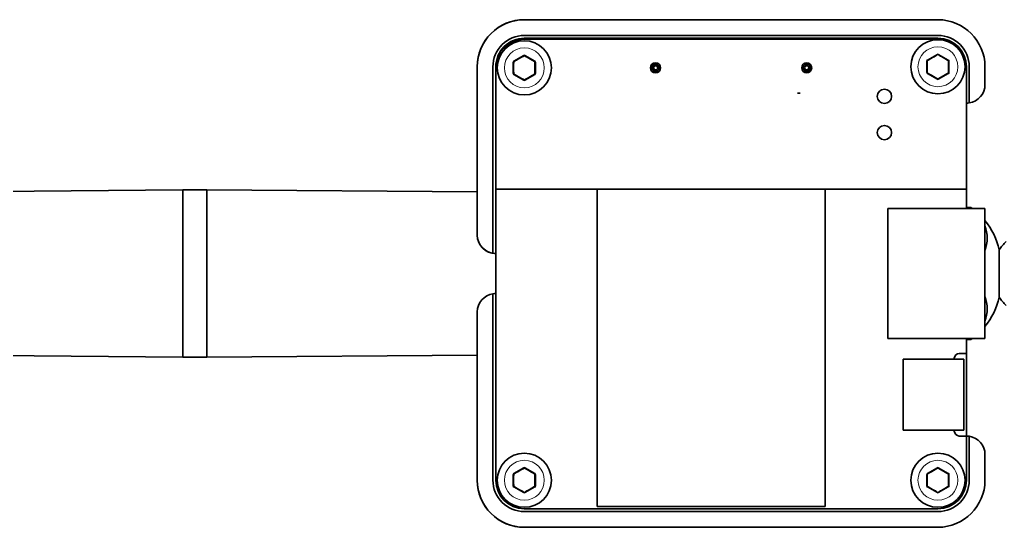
# Model space of a CAD drawing. Extents: x 377 to 822, y 181 to 641.
# Drawn here: x 685.9 to 755.1, y 402.7 to 438.3 of the extents above; entities that cross this region are included whole.
import ezdxf

# ---------------------------------------------------------------- set-up
doc = ezdxf.new("R2010")
doc.units = 0

msp = doc.modelspace()

# ---------------------------------------------------------------- linework, layer by layer
at = {"color": 7, "lineweight": 35, "ltscale": 0.229608}
msp.add_line((721.26, 438.3), (730.445, 438.3), dxfattribs=at)
at = {"color": 7, "lineweight": 35}
for p, q in [((750.26, 438.3), (721.26, 438.3)), ((721.26, 437.2), (750.26, 437.2)), ((721.26, 437), (750.26, 437)), ((750.26, 436.925), (721.26, 436.925)), ((622.36, 425.65), (697.31, 426.38)), ((719.26, 406), (719.26, 426.425)), ((719.26, 426.425), (752.26, 426.425)), ((726.36, 426.425), (726.36, 404.15)), ((742.36, 404.15), (742.36, 426.425)), ((622.36, 415.35), (697.31, 414.62)), ((721.26, 404), (750.26, 404)), ((721.26, 403.8), (750.26, 403.8)), ((721.26, 402.7), (750.26, 402.7))]:
    msp.add_line(p, q, dxfattribs=at)
at = {"color": 7, "lineweight": 13, "ltscale": 0.020208}
for p, q in [((721.21, 435.82), (720.51, 435.416)), ((722.01, 435.416), (721.31, 435.82)), ((751.01, 435.491), (750.31, 435.895)), ((720.51, 434.434), (721.21, 434.03)), ((721.31, 434.03), (722.01, 434.434)), ((750.31, 434.105), (751.01, 434.509)), ((721.21, 406.895), (720.51, 406.491)), ((722.01, 406.491), (721.31, 406.895)), ((751.01, 406.491), (750.31, 406.895)), ((720.51, 405.509), (721.21, 405.105)), ((721.31, 405.105), (722.01, 405.509)), ((750.31, 405.105), (751.01, 405.509))]:
    msp.add_line(p, q, dxfattribs=at)
at = {"color": 7, "lineweight": 13, "ltscale": 0.00125}
for p, q in [((721.21, 435.82), (721.235, 435.776)), ((721.31, 435.82), (721.285, 435.776)), ((750.21, 435.895), (750.235, 435.852)), ((750.31, 435.895), (750.285, 435.852)), ((720.46, 435.329), (720.51, 435.329)), ((720.51, 435.416), (720.535, 435.372)), ((722.01, 435.416), (721.985, 435.372)), ((722.06, 435.329), (722.01, 435.329)), ((749.51, 435.491), (749.535, 435.447)), ((751.01, 435.491), (750.985, 435.447)), ((751.06, 435.404), (751.01, 435.404)), ((720.46, 434.521), (720.51, 434.521)), ((720.51, 434.434), (720.535, 434.477)), ((722.01, 434.434), (721.985, 434.477)), ((722.06, 434.521), (722.01, 434.521)), ((749.51, 434.509), (749.535, 434.553)), ((751.01, 434.509), (750.985, 434.553)), ((751.06, 434.596), (751.01, 434.596)), ((721.21, 434.03), (721.235, 434.073)), ((721.31, 434.03), (721.285, 434.073)), ((750.21, 434.105), (750.235, 434.148)), ((750.31, 434.105), (750.285, 434.148)), ((721.21, 406.895), (721.235, 406.852)), ((721.31, 406.895), (721.285, 406.852)), ((750.21, 406.895), (750.235, 406.852)), ((750.31, 406.895), (750.285, 406.852)), ((720.46, 406.404), (720.51, 406.404)), ((720.51, 406.491), (720.535, 406.447)), ((722.01, 406.491), (721.985, 406.447)), ((722.06, 406.404), (722.01, 406.404)), ((749.51, 406.491), (749.535, 406.447)), ((751.01, 406.491), (750.985, 406.447)), ((751.06, 406.404), (751.01, 406.404)), ((720.46, 405.596), (720.51, 405.596)), ((720.51, 405.509), (720.535, 405.553)), ((722.01, 405.509), (721.985, 405.553)), ((722.06, 405.596), (722.01, 405.596)), ((749.51, 405.509), (749.535, 405.553)), ((751.01, 405.509), (750.985, 405.553)), ((751.06, 405.596), (751.01, 405.596)), ((721.21, 405.105), (721.235, 405.148)), ((721.31, 405.105), (721.285, 405.148)), ((750.21, 405.105), (750.235, 405.148)), ((750.31, 405.105), (750.285, 405.148))]:
    msp.add_line(p, q, dxfattribs=at)
at = {"color": 7, "lineweight": 13, "ltscale": 0.020206}
for p, q in [((750.21, 435.895), (749.51, 435.491)), ((749.51, 434.509), (750.21, 434.105)), ((750.21, 406.895), (749.51, 406.491)), ((749.51, 405.509), (750.21, 405.105))]:
    msp.add_line(p, q, dxfattribs=at)
at = {"color": 7, "lineweight": 35, "ltscale": 0.020206}
for p, q in [((750.235, 435.852), (749.535, 435.447)), ((750.985, 435.447), (750.285, 435.852)), ((749.535, 434.553), (750.235, 434.148)), ((750.285, 434.148), (750.985, 434.553)), ((750.235, 406.852), (749.535, 406.447)), ((750.985, 406.447), (750.285, 406.852)), ((749.535, 405.553), (750.235, 405.148)), ((750.285, 405.148), (750.985, 405.553))]:
    msp.add_line(p, q, dxfattribs=at)
at = {"color": 7, "lineweight": 13, "ltscale": 0.020207}
for p, q in [((720.46, 435.329), (720.46, 434.521)), ((722.06, 434.521), (722.06, 435.329)), ((749.46, 435.404), (749.46, 434.596)), ((751.06, 434.596), (751.06, 435.404)), ((720.46, 406.404), (720.46, 405.596)), ((722.06, 405.596), (722.06, 406.404)), ((749.46, 406.404), (749.46, 405.596)), ((751.06, 405.596), (751.06, 406.404))]:
    msp.add_line(p, q, dxfattribs=at)
at = {"color": 7, "lineweight": 35, "ltscale": 0.020207}
for p, q in [((720.51, 435.329), (720.51, 434.521)), ((722.01, 434.521), (722.01, 435.329)), ((749.51, 435.404), (749.51, 434.596)), ((751.01, 434.596), (751.01, 435.404)), ((720.51, 406.404), (720.51, 405.596)), ((722.01, 405.596), (722.01, 406.404)), ((749.51, 406.404), (749.51, 405.596)), ((751.01, 405.596), (751.01, 406.404))]:
    msp.add_line(p, q, dxfattribs=at)
at = {"color": 7, "lineweight": 35, "ltscale": 0.020208}
for p, q in [((721.235, 435.776), (720.535, 435.372)), ((721.985, 435.372), (721.285, 435.776)), ((720.535, 434.477), (721.235, 434.073)), ((721.285, 434.073), (721.985, 434.477)), ((721.235, 406.852), (720.535, 406.447)), ((721.985, 406.447), (721.285, 406.852)), ((720.535, 405.553), (721.235, 405.148)), ((721.285, 405.148), (721.985, 405.553))]:
    msp.add_line(p, q, dxfattribs=at)
at = {"color": 7, "lineweight": 13, "ltscale": 0.000556235}
for p, q in [((721.982, 435.319), (721.982, 435.341)), ((750.982, 435.394), (750.982, 435.417)), ((721.982, 406.394), (721.982, 406.417)), ((750.982, 406.394), (750.982, 406.417))]:
    msp.add_line(p, q, dxfattribs=at)
at = {"color": 7, "lineweight": 35, "ltscale": 0.009013}
for p, q in [((730.16, 434.745), (730.16, 435.105)), ((730.641, 435.225), (730.28, 435.225)), ((730.641, 435.225), (730.28, 435.225))]:
    msp.add_line(p, q, dxfattribs=at)
at = {"color": 7, "lineweight": 35, "ltscale": 0.012247}
msp.add_line((730.21, 435.17), (730.21, 434.68), dxfattribs=at)
at = {"color": 7, "lineweight": 35, "ltscale": 0.006123}
for p, q in [((730.21, 435.17), (730.21, 434.925)), ((730.21, 435.17), (730.21, 434.925)), ((741.31, 434.925), (741.31, 435.17)), ((741.31, 434.925), (741.31, 435.17))]:
    msp.add_line(p, q, dxfattribs=at)
at = {"color": 7, "lineweight": 35, "ltscale": 0.009015}
msp.add_line((741.241, 435.225), (740.88, 435.225), dxfattribs=at)
msp.add_line((741.241, 435.225), (740.88, 435.225), dxfattribs=at)
at = {"color": 7, "lineweight": 35, "ltscale": 0.009014}
msp.add_line((741.36, 435.105), (741.36, 434.744), dxfattribs=at)
at = {"color": 7, "lineweight": 13, "ltscale": 0.001251}
for p, q in [((749.46, 435.404), (749.51, 435.404)), ((749.46, 434.596), (749.51, 434.596)), ((749.46, 406.404), (749.51, 406.404)), ((749.46, 405.596), (749.51, 405.596))]:
    msp.add_line(p, q, dxfattribs=at)
at = {"color": 7, "lineweight": 35, "ltscale": 0.295}
for p, q in [((717.96, 423.2), (717.96, 435)), ((717.96, 435), (717.96, 423.2)), ((717.96, 406), (717.96, 417.8)), ((717.96, 417.8), (717.96, 406))]:
    msp.add_line(p, q, dxfattribs=at)
at = {"color": 7, "lineweight": 35, "ltscale": 0.327113}
for p, q in [((719.06, 435), (719.06, 421.915)), ((719.06, 419.085), (719.06, 406))]:
    msp.add_line(p, q, dxfattribs=at)
at = {"color": 7, "lineweight": 35, "ltscale": 0.001881}
msp.add_line((719.26, 434.925), (719.26, 435), dxfattribs=at)
at = {"color": 7, "lineweight": 35, "ltscale": 0.2125}
for p, q in [((719.26, 434.925), (719.26, 426.425)), ((752.26, 426.425), (752.26, 434.925))]:
    msp.add_line(p, q, dxfattribs=at)
at = {"color": 7, "lineweight": 13, "ltscale": 0.000556216}
for p, q in [((720.538, 434.53), (720.539, 434.508)), ((749.538, 434.606), (749.539, 434.583)), ((720.538, 405.606), (720.539, 405.583)), ((749.538, 405.606), (749.539, 405.583))]:
    msp.add_line(p, q, dxfattribs=at)
at = {"color": 7, "lineweight": 35, "ltscale": 0.006124}
for p, q in [((730.21, 434.925), (730.21, 434.68)), ((730.21, 434.925), (730.21, 434.68)), ((741.31, 434.68), (741.31, 434.925)), ((741.31, 434.68), (741.31, 434.925))]:
    msp.add_line(p, q, dxfattribs=at)
at = {"color": 7, "lineweight": 35, "ltscale": 0.001778}
msp.add_line((752.26, 435), (752.26, 434.929), dxfattribs=at)
at = {"color": 7, "lineweight": 35, "ltscale": 0.063363}
msp.add_line((752.46, 435), (752.46, 432.465), dxfattribs=at)
at = {"color": 7, "lineweight": 35, "ltscale": 0.03125}
msp.add_line((753.56, 433.75), (753.56, 435), dxfattribs=at)
at = {"color": 7, "lineweight": 35, "ltscale": 0.004999}
msp.add_line((740.61, 433.15), (740.41, 433.15), dxfattribs=at)
at = {"color": 7, "lineweight": 35, "ltscale": 0.294}
msp.add_line((697.31, 426.38), (697.31, 414.62), dxfattribs=at)
at = {"color": 7, "lineweight": 35, "ltscale": 0.147}
for p, q in [((697.31, 426.38), (697.31, 420.5)), ((697.31, 420.5), (697.31, 414.62)), ((699.01, 420.5), (699.01, 414.62))]:
    msp.add_line(p, q, dxfattribs=at)
at = {"color": 7, "lineweight": 35, "ltscale": 0.0425}
for p, q in [((699.01, 426.38), (697.31, 426.38)), ((699.01, 414.62), (697.31, 414.62))]:
    msp.add_line(p, q, dxfattribs=at)
at = {"color": 7, "lineweight": 35, "ltscale": 0.043056}
for p, q in [((699.01, 426.38), (699.01, 424.658)), ((699.01, 424.658), (699.01, 426.38)), ((699.01, 416.342), (699.01, 414.62))]:
    msp.add_line(p, q, dxfattribs=at)
at = {"color": 7, "lineweight": 35, "ltscale": 0.473767}
for p, q in [((717.96, 426.223), (699.01, 426.38)), ((717.96, 414.777), (699.01, 414.62))]:
    msp.add_line(p, q, dxfattribs=at)
at = {"color": 7, "lineweight": 35, "ltscale": 0.034329}
msp.add_line((752.26, 426.425), (752.26, 425.052), dxfattribs=at)
at = {"color": 7, "lineweight": 35, "ltscale": 0.170337}
for p, q in [((753.554, 425.052), (746.74, 425.052)), ((746.74, 415.948), (753.554, 415.948))]:
    msp.add_line(p, q, dxfattribs=at)
at = {"color": 7, "lineweight": 35, "ltscale": 0.22758}
for p, q in [((746.74, 425.052), (746.74, 415.948)), ((753.554, 415.948), (753.554, 425.052))]:
    msp.add_line(p, q, dxfattribs=at)
at = {"color": 7, "lineweight": 35, "ltscale": 0.007509}
for p, q in [((752.56, 425.13), (752.26, 425.145)), ((752.56, 425.113), (752.26, 425.128)), ((752.56, 415.887), (752.26, 415.872)), ((752.56, 415.87), (752.26, 415.855))]:
    msp.add_line(p, q, dxfattribs=at)
at = {"color": 7, "lineweight": 35, "ltscale": 0.003351}
for p, q in [((752.669, 425.052), (752.56, 425.13)), ((752.669, 415.948), (752.56, 415.87))]:
    msp.add_line(p, q, dxfattribs=at)
at = {"color": 7, "lineweight": 35, "ltscale": 0.000422668}
for p, q in [((752.56, 425.113), (752.56, 425.13)), ((752.56, 415.887), (752.56, 415.87))]:
    msp.add_line(p, q, dxfattribs=at)
at = {"color": 7, "lineweight": 35, "ltscale": 0.002512}
for p, q in [((752.56, 425.113), (752.639, 425.051)), ((752.56, 415.887), (752.639, 415.949))]:
    msp.add_line(p, q, dxfattribs=at)
at = {"color": 7, "lineweight": 35, "ltscale": 0.103944}
for p, q in [((699.01, 424.658), (699.01, 420.5)), ((699.01, 424.658), (699.01, 420.5)), ((699.01, 420.5), (699.01, 416.342))]:
    msp.add_line(p, q, dxfattribs=at)
at = {"color": 7, "lineweight": 35, "ltscale": 0.012228}
for p, q in [((754.56, 422.17), (754.56, 421.681)), ((754.56, 418.83), (754.56, 419.319))]:
    msp.add_line(p, q, dxfattribs=at)
at = {"color": 7, "lineweight": 35, "ltscale": 0.005345}
for p, q in [((754.56, 421.467), (754.56, 421.681)), ((754.56, 419.533), (754.56, 419.319))]:
    msp.add_line(p, q, dxfattribs=at)
at = {"color": 7, "lineweight": 35, "ltscale": 0.024177}
for q in [(754.56, 421.467), (754.56, 419.533)]:
    msp.add_line((754.56, 420.5), q, dxfattribs=at)
at = {"color": 7, "lineweight": 35, "ltscale": 0.02621}
msp.add_line((752.26, 415.948), (752.26, 414.9), dxfattribs=at)
at = {"color": 7, "lineweight": 35, "ltscale": 0.106055}
for p, q in [((752.074, 414.5), (747.832, 414.5)), ((747.832, 409.5), (752.074, 409.5))]:
    msp.add_line(p, q, dxfattribs=at)
at = {"color": 7, "lineweight": 35, "ltscale": 0.125}
for p, q in [((747.832, 414.5), (747.832, 409.5)), ((752.074, 409.5), (752.074, 414.5))]:
    msp.add_line(p, q, dxfattribs=at)
at = {"color": 7, "lineweight": 35, "ltscale": 0.00125}
for p, q in [((751.41, 414.55), (751.41, 414.5)), ((751.41, 409.5), (751.41, 409.45))]:
    msp.add_line(p, q, dxfattribs=at)
at = {"color": 7, "lineweight": 35, "ltscale": 0.0125}
msp.add_line((752.26, 414.9), (751.76, 414.9), dxfattribs=at)
at = {"color": 7, "lineweight": 35, "ltscale": 0.145}
msp.add_line((752.26, 409.1), (752.26, 414.9), dxfattribs=at)
at = {"color": 7, "lineweight": 35, "ltscale": 0.012503}
msp.add_line((752.26, 409.1), (751.76, 409.1), dxfattribs=at)
at = {"color": 7, "lineweight": 35, "ltscale": 0.0775}
msp.add_line((752.26, 409.1), (752.26, 406), dxfattribs=at)
at = {"color": 7, "lineweight": 35, "ltscale": 0.077113}
msp.add_line((752.46, 409.085), (752.46, 406), dxfattribs=at)
at = {"color": 7, "lineweight": 35, "ltscale": 0.045}
msp.add_line((753.56, 407.8), (753.56, 406), dxfattribs=at)
at = {"color": 7, "lineweight": 35, "ltscale": 0.4}
msp.add_line((726.36, 404.15), (742.36, 404.15), dxfattribs=at)
at = {"color": 7, "lineweight": 35, "ltscale": 0.495581}
msp.add_line((741.083, 402.7), (721.26, 402.7), dxfattribs=at)
at = {"color": 7, "lineweight": 35}
for centre, radius in [((721.26, 434.925), 1.9), ((750.26, 435), 1.9), ((730.46, 434.925), 0.35), ((730.46, 434.925), 0.25), ((741.06, 434.925), 0.35), ((746.51, 432.925), 0.5), ((746.51, 430.385), 0.5), ((721.26, 406), 1.9), ((750.26, 406), 1.9)]:
    msp.add_circle(centre, radius, dxfattribs=at)
at = {"color": 7, "lineweight": 13}
for centre in [(721.26, 434.925), (750.26, 435), (721.26, 406), (750.26, 406)]:
    msp.add_circle(centre, 1.4, dxfattribs=at)
at = {"color": 7, "lineweight": 35}
for centre, radius, start, end in [((721.26, 435), 3.3, 90, 179.99999), ((721.26, 435), 3.3, 90, 180.00001), ((750.26, 435), 3.3, 0, 90), ((721.26, 435), 2.2, 90, 180.00001), ((750.26, 435), 2.2, 0, 90), ((721.26, 435), 2, 90, 180.00001), ((721.26, 434.925), 2, 90, 179.99999), ((750.26, 435), 2, 0, 90), ((750.26, 434.925), 2, 0, 90), ((721.26, 435.733), 0.05, 60, 120), ((750.26, 435.808), 0.05, 60, 120), ((720.56, 435.329), 0.05, 120, 180.00001), ((721.96, 435.329), 0.05, 0, 60), ((730.46, 434.925), 0.25, 0, 180.00001), ((730.46, 434.925), 0.25, 0, 180.00001), ((741.06, 434.925), 0.25, 90, 180.00001), ((741.06, 434.925), 0.25, 0, 180.00001), ((741.06, 434.925), 0.25, 0, 179.99999), ((741.06, 434.925), 0.25, 270, 90), ((749.56, 435.404), 0.05, 120, 180.00001), ((750.96, 435.404), 0.05, 0, 60), ((720.56, 434.521), 0.05, 180.00001, 240), ((721.96, 434.521), 0.05, 300, 360), ((730.46, 434.925), 0.25, 180.00001, 360), ((730.46, 434.925), 0.25, 180.00001, 360), ((730.46, 434.925), 0.15, 0, 180.00001), ((730.46, 434.925), 0.15, 360, 179.99999), ((730.46, 434.925), 0.15, 180.00001, 360), ((730.46, 434.925), 0.15, 179.99999, 360), ((741.06, 434.925), 0.25, 179.99999, 270), ((741.06, 434.925), 0.25, 180.00001, 270), ((741.06, 434.925), 0.25, 179.99999, 0), ((741.06, 434.925), 0.15, 90, 270), ((741.06, 434.925), 0.15, 360, 179.99999), ((741.06, 434.925), 0.15, 179.99999, 360), ((741.06, 434.925), 0.15, 270, 90), ((741.06, 434.925), 0.25, 270, 360), ((749.56, 434.596), 0.05, 180.00001, 240), ((750.96, 434.596), 0.05, 300, 360), ((721.26, 434.116), 0.05, 240, 300), ((750.26, 434.192), 0.05, 240, 300), ((752.26, 433.75), 1.3, 278.84988, 360), ((752.26, 433.75), 1.3, 270, 278.8499), ((752.26, 433.75), 1.3, 270, 278.84988), ((749.691, 421.035), 5, 13.11584, 39.40976), ((751.333, 422.969), 2.384, 0.13888, 21.32391), ((719.26, 423.2), 1.3, 180.00001, 270), ((719.26, 423.2), 1.3, 180.00001, 261.15005), ((751.398, 422.976), 2.319, 338.37034, 359.96689), ((757.052, 420.5), 3, 131.81032, 146.17441), ((719.26, 423.2), 1.3, 261.15005, 269.99994), ((719.26, 417.8), 1.3, 98.84989, 180.00001), ((719.26, 417.8), 1.3, 98.84995, 180.00001), ((719.26, 417.8), 1.3, 90.00006, 98.84995), ((751.398, 418.024), 2.319, 0.03311, 21.62966), ((749.691, 419.965), 5, 320.59024, 346.88416), ((757.052, 420.5), 3, 213.82559, 228.18968), ((751.333, 418.031), 2.384, 338.67609, 359.86112), ((751.785, 414.525), 0.376, 93.81229, 176.18283), ((751.785, 409.475), 0.376, 183.81441, 266.17175), ((752.26, 407.8), 1.3, 81.15012, 90), ((752.26, 407.8), 1.3, 359.99997, 81.15012), ((721.26, 406.808), 0.05, 60, 120), ((750.26, 406.808), 0.05, 60, 120), ((720.56, 406.404), 0.05, 120, 180.00001), ((721.96, 406.404), 0.05, 0, 60), ((749.56, 406.404), 0.05, 120, 180.00001), ((750.96, 406.404), 0.05, 0, 60), ((721.26, 406), 3.3, 180.00001, 270), ((721.26, 406), 3.3, 179.99999, 270), ((721.26, 406), 2.2, 179.99999, 270), ((721.26, 406), 2, 180.0003, 270), ((720.56, 405.596), 0.05, 180.00001, 240), ((721.96, 405.596), 0.05, 300, 360), ((749.56, 405.596), 0.05, 180.00001, 240), ((750.26, 406), 3.3, 270.00002, 359.99997), ((750.26, 406), 2.2, 270, 360), ((750.26, 406), 2, 270, 360), ((750.96, 405.596), 0.05, 300, 360), ((721.26, 405.192), 0.05, 240, 300), ((750.26, 405.192), 0.05, 240, 300)]:
    msp.add_arc(centre, radius, start, end, dxfattribs=at)
at = {"color": 7, "lineweight": 13}
for centre, radius, start, end in [((721.26, 435.733), 0.1, 60, 120), ((762.807, 413.268), 25.819, 119.07535, 120.92465), ((750.26, 435.808), 0.1, 60, 120), ((750.229, 435.82), 0.0333, 23.28105, 78.55879), ((737.714, 413.268), 25.818, 59.07534, 60.92465), ((720.56, 435.329), 0.1, 120, 180.00001), ((720.566, 435.362), 0.0333, 161.44123, 216.71894), ((746.177, 434.926), 25.642, 179.07098, 180.88328), ((733.807, 413.193), 25.819, 119.07535, 120.92465), ((721.229, 435.745), 0.0333, 23.28105, 78.55879), ((708.714, 413.193), 25.818, 59.07534, 60.92465), ((721.954, 435.362), 0.0333, 323.28105, 18.5588), ((696.398, 434.924), 25.587, 359.06893, 0.88512), ((721.96, 435.329), 0.1, 0, 60), ((749.56, 435.404), 0.1, 120, 180.00001), ((749.566, 435.437), 0.0333, 161.44123, 216.71894), ((775.177, 435.001), 25.642, 179.07098, 180.88328), ((750.954, 435.437), 0.0333, 323.28105, 18.5588), ((725.398, 434.999), 25.587, 359.06893, 0.88512), ((750.96, 435.404), 0.1, 0, 60), ((720.56, 434.521), 0.1, 180.00001, 240), ((720.566, 434.488), 0.0333, 143.28106, 198.55879), ((733.807, 456.657), 25.819, 239.07535, 240.92464), ((708.714, 456.656), 25.818, 299.07534, 300.92464), ((721.986, 434.542), 0.0333, 263.28105, 318.55879), ((721.96, 434.521), 0.1, 300, 360), ((749.56, 434.596), 0.1, 180.00001, 240), ((749.566, 434.563), 0.0333, 143.28106, 198.55879), ((762.807, 456.732), 25.819, 239.07535, 240.92464), ((737.714, 456.732), 25.818, 299.07534, 300.92464), ((750.986, 434.617), 0.0333, 263.28105, 318.55879), ((750.96, 434.596), 0.1, 300, 360), ((721.26, 434.116), 0.1, 240, 300), ((721.292, 434.105), 0.0333, 203.28105, 258.5588), ((750.26, 434.192), 0.1, 240, 300), ((750.292, 434.18), 0.0333, 203.28105, 258.5588), ((733.807, 384.268), 25.819, 119.07535, 120.92465), ((721.26, 406.808), 0.1, 60, 120), ((721.229, 406.82), 0.0333, 23.28105, 78.55879), ((708.612, 384.092), 26.022, 59.08257, 60.91742), ((762.807, 384.268), 25.819, 119.07535, 120.92465), ((750.26, 406.808), 0.1, 60, 120), ((750.229, 406.82), 0.0333, 23.28105, 78.55879), ((737.612, 384.092), 26.022, 59.08257, 60.91742), ((720.56, 406.404), 0.1, 120, 180.00001), ((720.566, 406.437), 0.0333, 161.44123, 216.71894), ((746.123, 406.001), 25.588, 179.06895, 180.88511), ((721.954, 406.437), 0.0333, 323.28105, 18.5588), ((696.398, 405.999), 25.587, 359.06893, 0.88512), ((721.96, 406.404), 0.1, 0, 60), ((749.56, 406.404), 0.1, 120, 180.00001), ((749.566, 406.437), 0.0333, 161.44123, 216.71894), ((775.123, 406.001), 25.588, 179.06895, 180.88511), ((750.954, 406.437), 0.0333, 323.28105, 18.5588), ((725.398, 405.999), 25.587, 359.06893, 0.88512), ((750.96, 406.404), 0.1, 0, 60), ((720.56, 405.596), 0.1, 180.00001, 240), ((720.566, 405.563), 0.0333, 143.28106, 198.55879), ((733.909, 427.908), 26.022, 239.08258, 240.91741), ((708.714, 427.732), 25.818, 299.07534, 300.92464), ((721.986, 405.617), 0.0333, 263.28105, 318.55879), ((721.96, 405.596), 0.1, 300, 360), ((749.56, 405.596), 0.1, 180.00001, 240), ((749.566, 405.563), 0.0333, 143.28106, 198.55879), ((762.909, 427.908), 26.022, 239.08258, 240.91741), ((737.714, 427.732), 25.818, 299.07534, 300.92464), ((750.986, 405.617), 0.0333, 263.28105, 318.55879), ((750.96, 405.596), 0.1, 300, 360), ((721.26, 405.192), 0.1, 240, 300), ((721.292, 405.18), 0.0333, 203.28105, 258.5588), ((750.26, 405.192), 0.1, 240, 300), ((750.292, 405.18), 0.0333, 203.28105, 258.5588)]:
    msp.add_arc(centre, radius, start, end, dxfattribs=at)
for centre, major_axis, start_param, end_param in [((721.26, 435.733), (0.025, 0.0433), 6.283185, 7.406149), ((750.26, 435.808), (0.025, 0.0433), 6.283185, 7.406149), ((721.96, 435.329), (0.05, 0), 6.283185, 7.406149), ((750.96, 435.404), (0.05, 0), 6.283185, 7.406149), ((720.56, 434.521), (-0.05, 0), 6.283185, 7.406149), ((721.96, 434.521), (0.025, -0.0433), 6.283185, 7.406149), ((749.56, 434.596), (-0.05, 0), 6.283185, 7.406149), ((750.96, 434.596), (0.025, -0.0433), 0, 1.122964), ((721.26, 434.116), (-0.025, -0.0433), 6.283185, 7.406149), ((750.26, 434.192), (-0.025, -0.0433), 6.283185, 7.406149), ((721.26, 406.808), (0.025, 0.0433), 6.283185, 7.406149), ((750.26, 406.808), (0.025, 0.0433), 6.283185, 7.406149), ((721.96, 406.404), (0.05, 0), 6.283185, 7.406149), ((750.96, 406.404), (0.05, 0), 6.283185, 7.406149), ((720.56, 405.596), (-0.05, 0), 6.283185, 7.406149), ((721.96, 405.596), (0.025, -0.0433), 6.283185, 7.406149), ((749.56, 405.596), (-0.05, 0), 6.283185, 7.406149), ((750.96, 405.596), (0.025, -0.0433), 0, 1.122964), ((721.26, 405.192), (-0.025, -0.0433), 6.283185, 7.406149), ((750.26, 405.192), (-0.025, -0.0433), 6.283185, 7.406149)]:
    msp.add_ellipse(centre, major_axis=major_axis, ratio=0.27735, start_param=start_param, end_param=end_param, dxfattribs=at)

doc.saveas('drawing.dxf')
